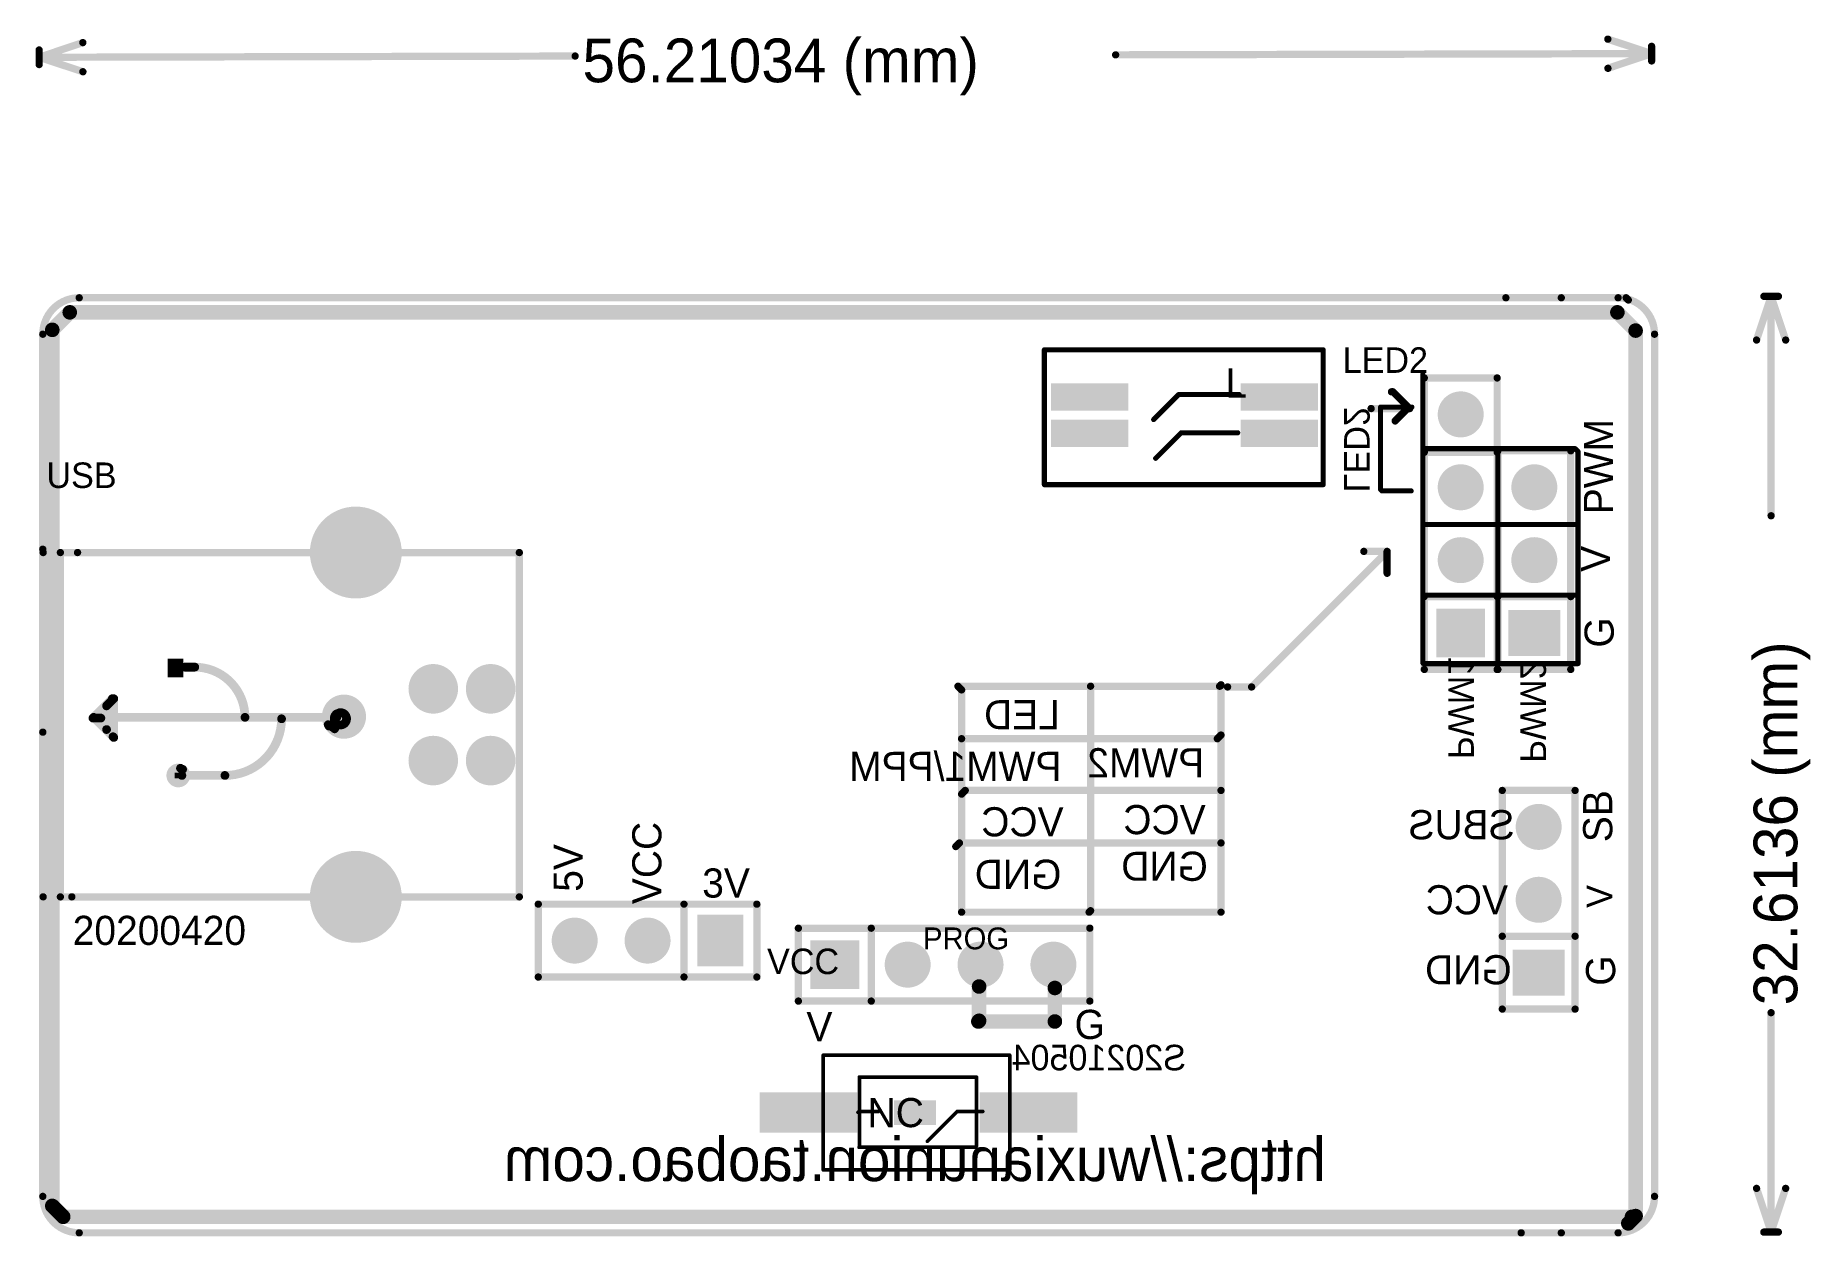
# Model space of a CAD drawing. Extents: x 1297.7 to 1359.6, y 1300.9 to 1342.8.
import ezdxf

# ---------------------------------------------------------------- set-up
doc = ezdxf.new("R2010")
doc.units = 0
doc.layers.get('0').update_dxf_attribs({"linetype": 'CONTINUOUS'})
for name, color, linetype in [('BOTTOMOVERLAY', 54, 'CONTINUOUS'), ('BOTTOMSOLDER', 6, 'CONTINUOUS'), ('KEEPOUTLAYER', 6, 'CONTINUOUS'), ('MULTILAYER', 9, 'CONTINUOUS'), ('TOPLAYER', 1, 'CONTINUOUS'), ('TOPOVERLAY', 2, 'CONTINUOUS'), ('TOPPASTE', 8, 'CONTINUOUS'), ('TOPSOLDER', 216, 'CONTINUOUS')]:
    doc.layers.add(name, color=color, linetype=linetype)

# ---------------------------------------------------------------- blocks, each defined once
blk = doc.blocks.new('SIP04_1')
at = {"layer": 'BOTTOMSOLDER', "const_width": 0.801599}
for points in [[(2.139201, 0, 1), (2.940799, 0, 1)], [(4.679201, 0, 1), (5.480799, 0, 1)], [(7.219201, 0, 1), (8.020799, 0, 1)]]:
    blk.add_lwpolyline(points, format="xyb", close=True, dxfattribs=at)
at = {"layer": 'BOTTOMSOLDER'}
blk.add_solid([(-0.851598, -0.851599), (0.851599, -0.851598), (-0.851599, 0.851598), (0.851598, 0.851599)], dxfattribs=at)
at = {"layer": 'MULTILAYER', "const_width": 0.699999}
for points in [[(2.190001, 0, 1), (2.889999, 0, 1)], [(4.730001, 0, 1), (5.429999, 0, 1)], [(7.270001, 0, 1), (7.969999, 0, 1)]]:
    blk.add_lwpolyline(points, format="xyb", close=True, dxfattribs=at)
at = {"layer": 'MULTILAYER'}
blk.add_solid([(-0.749998, -0.749999), (0.749999, -0.749998), (-0.749999, 0.749998), (0.749998, 0.749999)], dxfattribs=at)
at = {"layer": 'TOPOVERLAY', "const_width": 0.254}
for points in [[(-1.27, -1.27), (-1.27, 1.27)], [(-1.27, 1.27), (8.89, 1.27)], [(1.27, -1.27), (1.27, 1.27)], [(8.89, -1.27), (8.89, 1.27)], [(-1.27, -1.27), (8.89, -1.27)]]:
    blk.add_lwpolyline(points, dxfattribs=at)
at = {"layer": 'TOPOVERLAY', "const_width": 0.127}
for points in [[(-1.3335, 1.27, 1), (-1.2065, 1.27, 1)], [(-1.3335, 1.27, 1), (-1.2065, 1.27, 1)], [(1.2065, 1.27, 1), (1.3335, 1.27, 1)], [(8.8265, 1.27, 1), (8.9535, 1.27, 1)], [(8.8265, 1.27, 1), (8.9535, 1.27, 1)], [(-1.3335, -1.27, 1), (-1.2065, -1.27, 1)], [(-1.3335, -1.27, 1), (-1.2065, -1.27, 1)], [(1.2065, -1.27, 1), (1.3335, -1.27, 1)], [(8.8265, -1.27, 1), (8.9535, -1.27, 1)], [(8.8265, -1.27, 1), (8.9535, -1.27, 1)]]:
    blk.add_lwpolyline(points, format="xyb", close=True, dxfattribs=at)
at = {"layer": 'TOPSOLDER', "const_width": 0.801599}
for points in [[(2.139201, 0, 1), (2.940799, 0, 1)], [(4.679201, 0, 1), (5.480799, 0, 1)], [(7.219201, 0, 1), (8.020799, 0, 1)]]:
    blk.add_lwpolyline(points, format="xyb", close=True, dxfattribs=at)
at = {"layer": 'TOPSOLDER'}
blk.add_solid([(-0.851598, -0.851599), (0.851599, -0.851598), (-0.851599, 0.851598), (0.851598, 0.851599)], dxfattribs=at)
blk = doc.blocks.new('1_27_4PIN_BOMA_2')
at = {"layer": 'TOPLAYER'}
for points in [[(-1.25, -0.375001), (1.25, -0.375001), (-1.25, 0.375001), (1.25, 0.375001)], [(5.359999, -0.375001), (7.86, -0.375001), (5.359999, 0.375001), (7.86, 0.375001)], [(-1.25, -1.645006), (1.25, -1.645006), (-1.25, -0.894994), (1.25, -0.894994)], [(5.359999, -1.645001), (7.86, -1.645001), (5.359999, -0.894999), (7.86, -0.894999)]]:
    blk.add_solid(points, dxfattribs=at)
at = {"layer": 'TOPOVERLAY', "const_width": 0.1778}
for points in [[(8.189999, 1.789999), (-1.529999, 1.789999)], [(-1.529999, 1.789999), (-1.529999, -2.909999)], [(8.189999, 1.789999), (8.189999, -2.909999)], [(4.309999, 0.870001), (3.419998, -0.02)], [(3.419998, -0.02), (1.45, -0.02)], [(4.379999, -0.479999), (3.509998, -1.35)], [(3.509998, -1.35), (1.4, -1.35)], [(8.189999, -2.909999), (-1.529999, -2.909999)]]:
    blk.add_lwpolyline(points, dxfattribs=at)
at = {"layer": 'TOPOVERLAY', "const_width": 0.0889}
for points in [[(-1.574449, 1.789999, 1), (-1.485549, 1.789999, 1)], [(-1.574449, 1.789999, 1), (-1.485549, 1.789999, 1)], [(8.145549, 1.789999, 1), (8.234449, 1.789999, 1)], [(8.145549, 1.789999, 1), (8.234449, 1.789999, 1)], [(4.265549, 0.870001, 1), (4.354449, 0.870001, 1)], [(1.40555, -0.02, 1), (1.49445, -0.02, 1)], [(3.375548, -0.02, 1), (3.464448, -0.02, 1)], [(3.375548, -0.02, 1), (3.464448, -0.02, 1)], [(4.335549, -0.479999, 1), (4.424449, -0.479999, 1)], [(1.35555, -1.35, 1), (1.44445, -1.35, 1)], [(3.465548, -1.35, 1), (3.554448, -1.35, 1)], [(3.465548, -1.35, 1), (3.554448, -1.35, 1)], [(-1.574449, -2.909999, 1), (-1.485549, -2.909999, 1)], [(-1.574449, -2.909999, 1), (-1.485549, -2.909999, 1)], [(8.145549, -2.909999, 1), (8.234449, -2.909999, 1)], [(8.145549, -2.909999, 1), (8.234449, -2.909999, 1)]]:
    blk.add_lwpolyline(points, format="xyb", close=True, dxfattribs=at)
at = {"layer": 'TOPPASTE'}
for points in [[(-1.25, -0.375001), (1.25, -0.375001), (-1.25, 0.375001), (1.25, 0.375001)], [(5.359999, -0.375001), (7.86, -0.375001), (5.359999, 0.375001), (7.86, 0.375001)], [(-1.25, -1.645006), (1.25, -1.645006), (-1.25, -0.894994), (1.25, -0.894994)], [(5.359999, -1.645001), (7.86, -1.645001), (5.359999, -0.894999), (7.86, -0.894999)]]:
    blk.add_solid(points, dxfattribs=at)
at = {"layer": 'TOPSOLDER'}
for points in [[(-1.3516, -0.476601), (1.3516, -0.476601), (-1.3516, 0.476601), (1.3516, 0.476601)], [(5.258399, -0.476601), (7.9616, -0.476601), (5.258399, 0.476601), (7.9616, 0.476601)], [(-1.3516, -1.746606), (1.3516, -1.746606), (-1.3516, -0.793394), (1.3516, -0.793394)], [(5.258399, -1.746601), (7.9616, -1.746601), (5.258399, -0.793399), (7.9616, -0.793399)]]:
    blk.add_solid(points, dxfattribs=at)
blk = doc.blocks.new('SIP03_3')
at = {"layer": 'BOTTOMSOLDER', "const_width": 0.801599}
for points in [[(2.139201, 0, 1), (2.940799, 0, 1)], [(4.679201, 0, 1), (5.480799, 0, 1)]]:
    blk.add_lwpolyline(points, format="xyb", close=True, dxfattribs=at)
at = {"layer": 'BOTTOMSOLDER'}
blk.add_solid([(-0.801599, -0.901598), (0.801599, -0.901598), (-0.801599, 0.901598), (0.801599, 0.901598)], dxfattribs=at)
at = {"layer": 'MULTILAYER', "const_width": 0.699999}
for points in [[(2.190001, 0, 1), (2.889999, 0, 1)], [(4.730001, 0, 1), (5.429999, 0, 1)]]:
    blk.add_lwpolyline(points, format="xyb", close=True, dxfattribs=at)
at = {"layer": 'MULTILAYER'}
blk.add_solid([(-0.699999, -0.799998), (0.699999, -0.799998), (-0.699999, 0.799998), (0.699999, 0.799998)], dxfattribs=at)
at = {"layer": 'TOPOVERLAY', "const_width": 0.254}
for points in [[(-1.27, 1.27), (6.35, 1.27)], [(-1.27, 1.27), (-1.27, -1.27)], [(1.27, 1.27), (1.27, -1.27)], [(6.35, 1.27), (6.35, -1.27)], [(-1.27, -1.27), (6.35, -1.27)]]:
    blk.add_lwpolyline(points, dxfattribs=at)
at = {"layer": 'TOPOVERLAY', "const_width": 0.127}
for points in [[(-1.3335, 1.27, 1), (-1.2065, 1.27, 1)], [(-1.3335, 1.27, 1), (-1.2065, 1.27, 1)], [(1.2065, 1.27, 1), (1.3335, 1.27, 1)], [(6.2865, 1.27, 1), (6.4135, 1.27, 1)], [(6.2865, 1.27, 1), (6.4135, 1.27, 1)], [(-1.3335, -1.27, 1), (-1.2065, -1.27, 1)], [(-1.3335, -1.27, 1), (-1.2065, -1.27, 1)], [(1.2065, -1.27, 1), (1.3335, -1.27, 1)], [(6.2865, -1.27, 1), (6.4135, -1.27, 1)], [(6.2865, -1.27, 1), (6.4135, -1.27, 1)]]:
    blk.add_lwpolyline(points, format="xyb", close=True, dxfattribs=at)
at = {"layer": 'TOPSOLDER', "const_width": 0.801599}
for points in [[(2.139201, 0, 1), (2.940799, 0, 1)], [(4.679201, 0, 1), (5.480799, 0, 1)]]:
    blk.add_lwpolyline(points, format="xyb", close=True, dxfattribs=at)
at = {"layer": 'TOPSOLDER'}
blk.add_solid([(-0.801599, -0.901598), (0.801599, -0.901598), (-0.801599, 0.901598), (0.801599, 0.901598)], dxfattribs=at)
blk = doc.blocks.new('SIP04_4')
at = {"layer": 'BOTTOMSOLDER', "const_width": 0.801599}
for points in [[(2.139201, 0, 1), (2.940799, 0, 1)], [(4.679201, 0, 1), (5.480799, 0, 1)], [(7.219201, 0, 1), (8.020799, 0, 1)]]:
    blk.add_lwpolyline(points, format="xyb", close=True, dxfattribs=at)
at = {"layer": 'BOTTOMSOLDER'}
blk.add_solid([(-0.851598, -0.851598), (0.851598, -0.851598), (-0.851598, 0.851598), (0.851598, 0.851598)], dxfattribs=at)
at = {"layer": 'MULTILAYER', "const_width": 0.699999}
for points in [[(2.190001, 0, 1), (2.889999, 0, 1)], [(4.730001, 0, 1), (5.429999, 0, 1)], [(7.270001, 0, 1), (7.969999, 0, 1)]]:
    blk.add_lwpolyline(points, format="xyb", close=True, dxfattribs=at)
at = {"layer": 'MULTILAYER'}
blk.add_solid([(-0.749999, -0.749999), (0.749999, -0.749999), (-0.749999, 0.749999), (0.749999, 0.749999)], dxfattribs=at)
at = {"layer": 'TOPOVERLAY', "const_width": 0.254}
for points in [[(-1.27, 1.27), (-1.27, -1.27)], [(-1.27, 1.27), (8.89, 1.27)], [(1.27, 1.27), (1.27, -1.27)], [(8.89, 1.27), (8.89, -1.27)], [(-1.27, -1.27), (8.89, -1.27)]]:
    blk.add_lwpolyline(points, dxfattribs=at)
at = {"layer": 'TOPOVERLAY', "const_width": 0.127}
for points in [[(-1.3335, 1.27, 1), (-1.2065, 1.27, 1)], [(-1.3335, 1.27, 1), (-1.2065, 1.27, 1)], [(1.2065, 1.27, 1), (1.3335, 1.27, 1)], [(8.8265, 1.27, 1), (8.9535, 1.27, 1)], [(8.8265, 1.27, 1), (8.9535, 1.27, 1)], [(-1.3335, -1.27, 1), (-1.2065, -1.27, 1)], [(-1.3335, -1.27, 1), (-1.2065, -1.27, 1)], [(1.2065, -1.27, 1), (1.3335, -1.27, 1)], [(8.8265, -1.27, 1), (8.9535, -1.27, 1)], [(8.8265, -1.27, 1), (8.9535, -1.27, 1)]]:
    blk.add_lwpolyline(points, format="xyb", close=True, dxfattribs=at)
at = {"layer": 'TOPSOLDER', "const_width": 0.801599}
for points in [[(2.139201, 0, 1), (2.940799, 0, 1)], [(4.679201, 0, 1), (5.480799, 0, 1)], [(7.219201, 0, 1), (8.020799, 0, 1)]]:
    blk.add_lwpolyline(points, format="xyb", close=True, dxfattribs=at)
at = {"layer": 'TOPSOLDER'}
blk.add_solid([(-0.851598, -0.851598), (0.851598, -0.851598), (-0.851598, 0.851598), (0.851598, 0.851598)], dxfattribs=at)
blk = doc.blocks.new('SIP03_5')
at = {"layer": 'BOTTOMSOLDER', "const_width": 0.801599}
for points in [[(2.139201, 0, 1), (2.940799, 0, 1)], [(4.679201, 0, 1), (5.480799, 0, 1)]]:
    blk.add_lwpolyline(points, format="xyb", close=True, dxfattribs=at)
at = {"layer": 'BOTTOMSOLDER'}
blk.add_solid([(-0.801599, -0.901598), (0.801599, -0.901598), (-0.801599, 0.901598), (0.801599, 0.901598)], dxfattribs=at)
at = {"layer": 'MULTILAYER', "const_width": 0.699999}
for points in [[(2.190001, 0, 1), (2.889999, 0, 1)], [(4.730001, 0, 1), (5.429999, 0, 1)]]:
    blk.add_lwpolyline(points, format="xyb", close=True, dxfattribs=at)
at = {"layer": 'MULTILAYER'}
blk.add_solid([(-0.699999, -0.799998), (0.699999, -0.799998), (-0.699999, 0.799998), (0.699999, 0.799998)], dxfattribs=at)
at = {"layer": 'TOPOVERLAY', "const_width": 0.254}
for points in [[(-1.27, 1.27), (6.35, 1.27)], [(-1.27, 1.27), (-1.27, -1.27)], [(1.27, 1.27), (1.27, -1.27)], [(6.35, 1.27), (6.35, -1.27)], [(-1.27, -1.27), (6.35, -1.27)]]:
    blk.add_lwpolyline(points, dxfattribs=at)
at = {"layer": 'TOPOVERLAY', "const_width": 0.127}
for points in [[(-1.3335, 1.27, 1), (-1.2065, 1.27, 1)], [(-1.3335, 1.27, 1), (-1.2065, 1.27, 1)], [(1.2065, 1.27, 1), (1.3335, 1.27, 1)], [(6.2865, 1.27, 1), (6.4135, 1.27, 1)], [(6.2865, 1.27, 1), (6.4135, 1.27, 1)], [(-1.3335, -1.27, 1), (-1.2065, -1.27, 1)], [(-1.3335, -1.27, 1), (-1.2065, -1.27, 1)], [(1.2065, -1.27, 1), (1.3335, -1.27, 1)], [(6.2865, -1.27, 1), (6.4135, -1.27, 1)], [(6.2865, -1.27, 1), (6.4135, -1.27, 1)]]:
    blk.add_lwpolyline(points, format="xyb", close=True, dxfattribs=at)
at = {"layer": 'TOPSOLDER', "const_width": 0.801599}
for points in [[(2.139201, 0, 1), (2.940799, 0, 1)], [(4.679201, 0, 1), (5.480799, 0, 1)]]:
    blk.add_lwpolyline(points, format="xyb", close=True, dxfattribs=at)
at = {"layer": 'TOPSOLDER'}
blk.add_solid([(-0.801599, -0.901598), (0.801599, -0.901598), (-0.801599, 0.901598), (0.801599, 0.901598)], dxfattribs=at)
blk = doc.blocks.new('KEY_SMD_4_5_5_2_5_6')
at = {"layer": 'TOPLAYER'}
for points in [[(-1.599997, 0.599999), (-1.599997, -0.599999), (1.599997, 0.599999), (1.599997, -0.599999)], [(6.070016, 0.599999), (6.070016, -0.599999), (9.270009, 0.599999), (9.270009, -0.599999)]]:
    blk.add_solid(points, dxfattribs=at)
at = {"layer": 'TOPOVERLAY', "const_width": 0.127}
for points in [[(0.659994, 1.999996), (0.659994, -1.999996)], [(1.659992, 1.999996), (0.659994, 1.999996)], [(7.160006, 1.999996), (1.659992, 1.999996)], [(7.160006, 1.999996), (7.160006, -1.999996)], [(1.829994, 1.180008), (1.819986, 1.17)], [(5.909996, 1.210005), (1.840001, 1.210005)], [(5.909996, 1.210005), (5.899988, 1.199998)], [(5.899988, 1.199998), (5.899988, -1.240003)], [(1.819986, 1.17), (1.819986, -1.240003)], [(3.52999, 0.999998), (2.489987, -0.040005)], [(2.489987, -0.040005), (1.599997, -0.040005)], [(5.920003, -0.040005), (5.229987, -0.040005)], [(5.950001, -0.010008), (5.920003, -0.040005)], [(5.899988, -1.240003), (1.819986, -1.240003)], [(1.659992, -1.999996), (0.659994, -1.999996)], [(7.160006, -1.999996), (1.659992, -1.999996)]]:
    blk.add_lwpolyline(points, dxfattribs=at)
at = {"layer": 'TOPOVERLAY', "const_width": 0.0635}
for points in [[(0.628244, 1.999996, 1), (0.691744, 1.999996, 1)], [(0.628244, 1.999996, 1), (0.691744, 1.999996, 1)], [(1.628242, 1.999996, 1), (1.691742, 1.999996, 1)], [(1.628242, 1.999996, 1), (1.691742, 1.999996, 1)], [(7.128256, 1.999996, 1), (7.191756, 1.999996, 1)], [(7.128256, 1.999996, 1), (7.191756, 1.999996, 1)], [(1.798244, 1.180008, 1), (1.861744, 1.180008, 1)], [(1.808251, 1.210005, 1), (1.871751, 1.210005, 1)], [(5.868238, 1.199998, 1), (5.931738, 1.199998, 1)], [(5.868238, 1.199998, 1), (5.931738, 1.199998, 1)], [(5.878246, 1.210005, 1), (5.941746, 1.210005, 1)], [(5.878246, 1.210005, 1), (5.941746, 1.210005, 1)], [(1.788236, 1.17, 1), (1.851736, 1.17, 1)], [(1.788236, 1.17, 1), (1.851736, 1.17, 1)], [(3.49824, 0.999998, 1), (3.56174, 0.999998, 1)], [(1.568247, -0.040005, 1), (1.631747, -0.040005, 1)], [(2.458237, -0.040005, 1), (2.521737, -0.040005, 1)], [(2.458237, -0.040005, 1), (2.521737, -0.040005, 1)], [(5.198237, -0.040005, 1), (5.261737, -0.040005, 1)], [(5.888253, -0.040005, 1), (5.951753, -0.040005, 1)], [(5.888253, -0.040005, 1), (5.951753, -0.040005, 1)], [(5.918251, -0.010008, 1), (5.981751, -0.010008, 1)], [(1.788236, -1.240003, 1), (1.851736, -1.240003, 1)], [(1.788236, -1.240003, 1), (1.851736, -1.240003, 1)], [(5.868238, -1.240003, 1), (5.931738, -1.240003, 1)], [(5.868238, -1.240003, 1), (5.931738, -1.240003, 1)], [(0.628244, -1.999996, 1), (0.691744, -1.999996, 1)], [(0.628244, -1.999996, 1), (0.691744, -1.999996, 1)], [(1.628242, -1.999996, 1), (1.691742, -1.999996, 1)], [(1.628242, -1.999996, 1), (1.691742, -1.999996, 1)], [(7.128256, -1.999996, 1), (7.191756, -1.999996, 1)], [(7.128256, -1.999996, 1), (7.191756, -1.999996, 1)]]:
    blk.add_lwpolyline(points, format="xyb", close=True, dxfattribs=at)
at = {"layer": 'TOPOVERLAY'}
blk.add_solid([(3.229392, -0.431683), (4.699391, -0.431683), (3.229392, 0.42831), (4.699391, 0.42831)], dxfattribs=at)
at = {"layer": 'TOPPASTE'}
for points in [[(-1.599997, 0.599999), (-1.599997, -0.599999), (1.599997, 0.599999), (1.599997, -0.599999)], [(6.070016, 0.599999), (6.070016, -0.599999), (9.270009, 0.599999), (9.270009, -0.599999)]]:
    blk.add_solid(points, dxfattribs=at)
at = {"layer": 'TOPSOLDER'}
for points in [[(-1.701597, 0.701599), (-1.701597, -0.701599), (1.701597, 0.701599), (1.701597, -0.701599)], [(5.968416, 0.701599), (5.968416, -0.701599), (9.371609, 0.701599), (9.371609, -0.701599)]]:
    blk.add_solid(points, dxfattribs=at)
blk = doc.blocks.new('SIP03_7')
at = {"layer": 'BOTTOMSOLDER', "const_width": 0.801599}
for points in [[(2.139201, 0, 1), (2.940799, 0, 1)], [(4.679201, 0, 1), (5.480799, 0, 1)]]:
    blk.add_lwpolyline(points, format="xyb", close=True, dxfattribs=at)
at = {"layer": 'BOTTOMSOLDER'}
blk.add_solid([(-0.801599, -0.901598), (0.801599, -0.901598), (-0.801599, 0.901598), (0.801599, 0.901598)], dxfattribs=at)
at = {"layer": 'MULTILAYER', "const_width": 0.699999}
for points in [[(2.190001, 0, 1), (2.889999, 0, 1)], [(4.730001, 0, 1), (5.429999, 0, 1)]]:
    blk.add_lwpolyline(points, format="xyb", close=True, dxfattribs=at)
at = {"layer": 'MULTILAYER'}
blk.add_solid([(-0.699999, -0.799998), (0.699999, -0.799998), (-0.699999, 0.799998), (0.699999, 0.799998)], dxfattribs=at)
at = {"layer": 'TOPOVERLAY', "const_width": 0.254}
for points in [[(-1.27, 1.27), (-1.27, -1.27)], [(6.35, 1.27), (-1.27, 1.27)], [(1.27, 1.27), (1.27, -1.27)], [(6.35, 1.27), (6.35, -1.27)], [(6.35, -1.27), (-1.27, -1.27)]]:
    blk.add_lwpolyline(points, dxfattribs=at)
at = {"layer": 'TOPOVERLAY', "const_width": 0.127}
for points in [[(-1.3335, 1.27, 1), (-1.2065, 1.27, 1)], [(-1.3335, 1.27, 1), (-1.2065, 1.27, 1)], [(1.2065, 1.27, 1), (1.3335, 1.27, 1)], [(6.2865, 1.27, 1), (6.4135, 1.27, 1)], [(6.2865, 1.27, 1), (6.4135, 1.27, 1)], [(-1.3335, -1.27, 1), (-1.2065, -1.27, 1)], [(-1.3335, -1.27, 1), (-1.2065, -1.27, 1)], [(1.2065, -1.27, 1), (1.3335, -1.27, 1)], [(6.2865, -1.27, 1), (6.4135, -1.27, 1)], [(6.2865, -1.27, 1), (6.4135, -1.27, 1)]]:
    blk.add_lwpolyline(points, format="xyb", close=True, dxfattribs=at)
at = {"layer": 'TOPSOLDER', "const_width": 0.801599}
for points in [[(2.139201, 0, 1), (2.940799, 0, 1)], [(4.679201, 0, 1), (5.480799, 0, 1)]]:
    blk.add_lwpolyline(points, format="xyb", close=True, dxfattribs=at)
at = {"layer": 'TOPSOLDER'}
blk.add_solid([(-0.801599, -0.901598), (0.801599, -0.901598), (-0.801599, 0.901598), (0.801599, 0.901598)], dxfattribs=at)
blk = doc.blocks.new('USB_B_RM_8')
at = {"layer": 'BOTTOMSOLDER'}
for points, const_width in [([(-6.500812, 11.999976, 1), (-4.899215, 11.999976, 1)], 1.601597), ([(-3.431819, 7.249947, 1), (-2.568219, 7.249947, 1)], 0.8636), ([(-1.431798, 7.249947, 1), (-0.568198, 7.249947, 1)], 0.8636), ([(-3.431819, 4.749978, 1), (-2.568219, 4.749978, 1)], 0.8636), ([(-1.431798, 4.749978, 1), (-0.568198, 4.749978, 1)], 0.8636), ([(-6.500812, 0, 1), (-4.899215, 0, 1)], 1.601597)]:
    blk.add_lwpolyline(points, format="xyb", close=True, dxfattribs=dict(at, const_width=const_width))
at = {"layer": 'MULTILAYER'}
for points, const_width in [([(-6.450012, 11.999976, 1), (-4.950016, 11.999976, 1)], 1.499997), ([(-3.381019, 7.249947, 1), (-2.619019, 7.249947, 1)], 0.762), ([(-1.380998, 7.249947, 1), (-0.618998, 7.249947, 1)], 0.762), ([(-3.381019, 4.749978, 1), (-2.619019, 4.749978, 1)], 0.762), ([(-1.380998, 4.749978, 1), (-0.618998, 4.749978, 1)], 0.762), ([(-6.450012, 0, 1), (-4.950016, 0, 1)], 1.499997)]:
    blk.add_lwpolyline(points, format="xyb", close=True, dxfattribs=dict(at, const_width=const_width))
at = {"layer": 'TOPOVERLAY'}
for points, const_width in [([(-16.6, 0), (-16.6, 11.999999)], 0.254), ([(-16.6, 11.999999), (-15.400023, 11.999999)], 0.254), ([(-15.999993, 11.999976), (0, 11.999976)], 0.254), ([(-15.999993, 0), (-15.999993, 11.999976)], 0.254), ([(-15.400023, 11.999999), (-15.4, 11.999976)], 0.254), ([(0, 0), (0, 11.999976)], 0.254), ([(-11.663324, 8.006131), (-11.313338, 8.006131)], 0.3048), ([(-14.863318, 6.231128), (-14.188313, 6.906133)], 0.3048), ([(-14.388313, 6.656121), (-14.138326, 6.906133)], 0.3048), ([(-14.388313, 5.831129), (-14.388313, 6.656121)], 0.3048), ([(-14.138326, 5.556123), (-14.138326, 6.906133)], 0.3048), ([(-14.863318, 6.231128), (-14.588338, 6.231128)], 0.3048), ([(-14.838324, 6.256122), (-14.163319, 5.581117)], 0.3048), ([(-14.838324, 6.256122), (-6.363335, 6.256122)], 0.3048), ([(-11.763324, 4.231107), (-10.263327, 4.231107)], 0.3048), ([(-16.6, 0), (-15.599999, 0)], 0.254), ([(-15.999993, 0), (0, 0)], 0.254)]:
    blk.add_lwpolyline(points, dxfattribs=dict(at, const_width=const_width))
for points, const_width in [([(-16.6635, 11.999999, 1), (-16.5365, 11.999999, 1)], 0.127), ([(-16.6635, 11.999999, 1), (-16.5365, 11.999999, 1)], 0.127), ([(-16.063493, 11.999976, 1), (-15.936493, 11.999976, 1)], 0.127), ([(-16.063493, 11.999976, 1), (-15.936493, 11.999976, 1)], 0.127), ([(-15.463523, 11.999999, 1), (-15.336523, 11.999999, 1)], 0.127), ([(-15.463523, 11.999999, 1), (-15.336523, 11.999999, 1)], 0.127), ([(-15.4635, 11.999976, 1), (-15.3365, 11.999976, 1)], 0.127), ([(-0.0635, 11.999976, 1), (0.0635, 11.999976, 1)], 0.127), ([(-0.0635, 11.999976, 1), (0.0635, 11.999976, 1)], 0.127), ([(-11.739524, 8.006131, 1), (-11.587124, 8.006131, 1)], 0.1524), ([(-11.389538, 8.006131, 1), (-11.237138, 8.006131, 1)], 0.1524), ([(-11.389538, 8.006131, 1), (-11.237138, 8.006131, 1)], 0.1524), ([(-14.464513, 6.656121, 1), (-14.312113, 6.656121, 1)], 0.1524), ([(-14.464513, 6.656121, 1), (-14.312113, 6.656121, 1)], 0.1524), ([(-14.264513, 6.906133, 1), (-14.112113, 6.906133, 1)], 0.1524), ([(-14.214526, 6.906133, 1), (-14.062126, 6.906133, 1)], 0.1524), ([(-14.214526, 6.906133, 1), (-14.062126, 6.906133, 1)], 0.1524), ([(-14.939518, 6.231128, 1), (-14.787118, 6.231128, 1)], 0.1524), ([(-14.939518, 6.231128, 1), (-14.787118, 6.231128, 1)], 0.1524), ([(-14.914524, 6.256122, 1), (-14.762124, 6.256122, 1)], 0.1524), ([(-14.914524, 6.256122, 1), (-14.762124, 6.256122, 1)], 0.1524), ([(-14.664538, 6.231128, 1), (-14.512138, 6.231128, 1)], 0.1524), ([(-9.639529, 6.256122, 1), (-9.487129, 6.256122, 1)], 0.1524), ([(-8.364525, 6.206109, 1), (-8.212125, 6.206109, 1)], 0.1524), ([(-6.440927, 6.380096, 1), (-6.288527, 6.380096, 1)], 0.1524), ([(-6.439535, 6.256122, 1), (-6.287135, 6.256122, 1)], 0.1524), ([(-6.340726, 6.419568, 1), (-6.188326, 6.419568, 1)], 0.1524), ([(-14.464513, 5.831129, 1), (-14.312113, 5.831129, 1)], 0.1524), ([(-14.239519, 5.581117, 1), (-14.087119, 5.581117, 1)], 0.1524), ([(-14.214526, 5.556123, 1), (-14.062126, 5.556123, 1)], 0.1524), ([(-6.739674, 6.000798, 1), (-6.587274, 6.000798, 1)], 0.1524), ([(-6.713149, 5.953917, 1), (-6.560749, 5.953917, 1)], 0.1524), ([(-6.58016, 5.905579, 1), (-6.42776, 5.905579, 1)], 0.1524), ([(-6.514493, 5.856094, 1), (-6.362093, 5.856094, 1)], 0.1524), ([(-11.888206, 4.480712, 1), (-11.735806, 4.480712, 1)], 0.1524), ([(-11.839524, 4.231107, 1), (-11.687124, 4.231107, 1)], 0.1524), ([(-11.814807, 4.444914, 1), (-11.662407, 4.444914, 1)], 0.1524), ([(-10.339527, 4.231107, 1), (-10.187127, 4.231107, 1)], 0.1524), ([(-10.339527, 4.231107, 1), (-10.187127, 4.231107, 1)], 0.1524), ([(-16.6635, 0, 1), (-16.5365, 0, 1)], 0.127), ([(-16.6635, 0, 1), (-16.5365, 0, 1)], 0.127), ([(-16.063493, 0, 1), (-15.936493, 0, 1)], 0.127), ([(-16.063493, 0, 1), (-15.936493, 0, 1)], 0.127), ([(-15.663499, 0, 1), (-15.536499, 0, 1)], 0.127), ([(-0.0635, 0, 1), (0.0635, 0, 1)], 0.127), ([(-0.0635, 0, 1), (0.0635, 0, 1)], 0.127)]:
    blk.add_lwpolyline(points, format="xyb", close=True, dxfattribs=dict(at, const_width=const_width))
at = {"layer": 'TOPOVERLAY', "const_width": 0.3048}
for points in [[(-11.313338, 8.006131, -0.414214), (-9.563329, 6.256122)], [(-6.663474, 6.000798, -45.829351), (-6.636949, 5.953917)], [(-6.50396, 5.905579, -22.903766), (-6.438293, 5.856094)], [(-8.288325, 6.206109, -0.414214), (-10.263327, 4.231107)], [(-6.264526, 6.419568, -7.860642), (-6.364727, 6.380096)], [(-11.738607, 4.444914, -12.706205), (-11.812006, 4.480712)]]:
    blk.add_lwpolyline(points, format="xyb", dxfattribs=at)
at = {"layer": 'TOPOVERLAY'}
for points in [[(-11.713312, 7.656119), (-11.713312, 8.30613), (-12.263323, 7.656119), (-12.263323, 8.30613)], [(-5.638317, 5.956122), (-5.638317, 6.656121), (-6.588328, 5.956122), (-6.588328, 6.656121)], [(-11.813337, 4.131107), (-11.813337, 4.331106), (-12.013311, 4.131107), (-12.013311, 4.331106)]]:
    blk.add_solid(points, dxfattribs=at)
at = {"layer": 'TOPSOLDER'}
for points, const_width in [([(-6.500812, 11.999976, 1), (-4.899215, 11.999976, 1)], 1.601597), ([(-3.431819, 7.249947, 1), (-2.568219, 7.249947, 1)], 0.8636), ([(-1.431798, 7.249947, 1), (-0.568198, 7.249947, 1)], 0.8636), ([(-3.431819, 4.749978, 1), (-2.568219, 4.749978, 1)], 0.8636), ([(-1.431798, 4.749978, 1), (-0.568198, 4.749978, 1)], 0.8636), ([(-6.500812, 0, 1), (-4.899215, 0, 1)], 1.601597)]:
    blk.add_lwpolyline(points, format="xyb", close=True, dxfattribs=dict(at, const_width=const_width))

msp = doc.modelspace()

# ---------------------------------------------------------------- linework, layer by layer
at = {"layer": 'BOTTOMOVERLAY'}
for points, const_width in [([(1346.0984, 1320.927), (1346.0984, 1330.9854)], 0.1778), ([(1344.6252, 1329.8424), (1345.7174, 1329.8424)], 0.1778), ([(1344.6252, 1326.9722), (1344.6252, 1329.8424)], 0.1778), ([(1346.0984, 1328.3438), (1346.1492, 1328.3946)], 0.1778), ([(1346.1492, 1328.3946), (1351.407, 1328.3946)], 0.1778), ([(1348.7146, 1320.9524), (1348.7146, 1328.3946)], 0.1778), ([(1351.407, 1328.3946), (1351.5086, 1328.293)], 0.1778), ([(1351.5086, 1320.9016), (1351.5086, 1328.293)], 0.1778), ([(1344.6252, 1326.9722), (1344.676, 1326.9214)], 0.1778), ([(1344.676, 1326.9214), (1345.692, 1326.9214)], 0.1778), ([(1346.0984, 1325.753), (1351.4578, 1325.753)], 0.1778), ([(1351.4578, 1325.753), (1351.5086, 1325.7022)], 0.1778), ([(1340.1294, 1320.0888), (1344.8538, 1324.8132)], 0.254), ([(1344.041, 1324.8132), (1344.8538, 1324.8132)], 0.254), ([(1344.8538, 1324.0512), (1344.8538, 1324.8132)], 0.254), ([(1346.0984, 1323.3146), (1346.1238, 1323.2892)], 0.1778), ([(1346.1238, 1323.2892), (1351.5086, 1323.2892)], 0.1778), ([(1346.0984, 1320.927), (1346.1238, 1320.9016)], 0.1778), ([(1346.1238, 1320.9016), (1351.5086, 1320.9016)], 0.1778), ([(1348.7146, 1320.9524), (1348.7654, 1320.9016)], 0.1778), ([(1329.8932, 1320.1142), (1330.0202, 1319.9872)], 0.254), ([(1329.8932, 1320.1142), (1339.0118, 1320.1142)], 0.254), ([(1330.0202, 1312.2402), (1330.0202, 1319.9872)], 0.254), ([(1334.516, 1312.291), (1334.516, 1320.1142)], 0.254), ([(1339.0626, 1312.2402), (1339.0626, 1320.165)], 0.254), ([(1339.2912, 1320.0888), (1340.1294, 1320.0888)], 0.254), ([(1330.0202, 1318.2854), (1338.9356, 1318.2854)], 0.254), ([(1338.9356, 1318.2854), (1339.0626, 1318.4124)], 0.254), ([(1330.0202, 1316.355), (1330.1472, 1316.482)], 0.254), ([(1330.1472, 1316.482), (1339.0626, 1316.482)], 0.254), ([(1329.817, 1314.5262), (1329.944, 1314.6532)], 0.254), ([(1329.944, 1314.6532), (1339.0626, 1314.6532)], 0.254), ([(1334.4652, 1312.2402), (1334.516, 1312.291)], 0.254), ([(1330.0202, 1312.2402), (1339.0626, 1312.2402)], 0.254)]:
    msp.add_lwpolyline(points, dxfattribs=dict(at, const_width=const_width))
for points, const_width in [([(1346.05395, 1330.9854, 1), (1346.14285, 1330.9854, 1)], 0.0889), ([(1344.58075, 1329.8424, 1), (1344.66965, 1329.8424, 1)], 0.0889), ([(1344.58075, 1329.8424, 1), (1344.66965, 1329.8424, 1)], 0.0889), ([(1345.67295, 1329.8424, 1), (1345.76185, 1329.8424, 1)], 0.0889), ([(1346.10475, 1328.3946, 1), (1346.19365, 1328.3946, 1)], 0.0889), ([(1346.10475, 1328.3946, 1), (1346.19365, 1328.3946, 1)], 0.0889), ([(1348.67015, 1328.3946, 1), (1348.75905, 1328.3946, 1)], 0.0889), ([(1351.36255, 1328.3946, 1), (1351.45145, 1328.3946, 1)], 0.0889), ([(1351.36255, 1328.3946, 1), (1351.45145, 1328.3946, 1)], 0.0889), ([(1346.05395, 1328.3438, 1), (1346.14285, 1328.3438, 1)], 0.0889), ([(1351.46415, 1328.293, 1), (1351.55305, 1328.293, 1)], 0.0889), ([(1351.46415, 1328.293, 1), (1351.55305, 1328.293, 1)], 0.0889), ([(1344.58075, 1326.9722, 1), (1344.66965, 1326.9722, 1)], 0.0889), ([(1344.58075, 1326.9722, 1), (1344.66965, 1326.9722, 1)], 0.0889), ([(1344.63155, 1326.9214, 1), (1344.72045, 1326.9214, 1)], 0.0889), ([(1344.63155, 1326.9214, 1), (1344.72045, 1326.9214, 1)], 0.0889), ([(1345.64755, 1326.9214, 1), (1345.73645, 1326.9214, 1)], 0.0889), ([(1346.05395, 1325.753, 1), (1346.14285, 1325.753, 1)], 0.0889), ([(1351.41335, 1325.753, 1), (1351.50225, 1325.753, 1)], 0.0889), ([(1351.41335, 1325.753, 1), (1351.50225, 1325.753, 1)], 0.0889), ([(1351.46415, 1325.7022, 1), (1351.55305, 1325.7022, 1)], 0.0889), ([(1343.9775, 1324.8132, 1), (1344.1045, 1324.8132, 1)], 0.127), ([(1344.7903, 1324.8132, 1), (1344.9173, 1324.8132, 1)], 0.127), ([(1344.7903, 1324.8132, 1), (1344.9173, 1324.8132, 1)], 0.127), ([(1344.7903, 1324.8132, 1), (1344.9173, 1324.8132, 1)], 0.127), ([(1344.7903, 1324.0512, 1), (1344.9173, 1324.0512, 1)], 0.127), ([(1346.05395, 1323.3146, 1), (1346.14285, 1323.3146, 1)], 0.0889), ([(1346.07935, 1323.2892, 1), (1346.16825, 1323.2892, 1)], 0.0889), ([(1346.07935, 1323.2892, 1), (1346.16825, 1323.2892, 1)], 0.0889), ([(1351.46415, 1323.2892, 1), (1351.55305, 1323.2892, 1)], 0.0889), ([(1346.05395, 1320.927, 1), (1346.14285, 1320.927, 1)], 0.0889), ([(1346.05395, 1320.927, 1), (1346.14285, 1320.927, 1)], 0.0889), ([(1346.07935, 1320.9016, 1), (1346.16825, 1320.9016, 1)], 0.0889), ([(1346.07935, 1320.9016, 1), (1346.16825, 1320.9016, 1)], 0.0889), ([(1348.67015, 1320.9524, 1), (1348.75905, 1320.9524, 1)], 0.0889), ([(1348.67015, 1320.9524, 1), (1348.75905, 1320.9524, 1)], 0.0889), ([(1348.72095, 1320.9016, 1), (1348.80985, 1320.9016, 1)], 0.0889), ([(1351.46415, 1320.9016, 1), (1351.55305, 1320.9016, 1)], 0.0889), ([(1351.46415, 1320.9016, 1), (1351.55305, 1320.9016, 1)], 0.0889), ([(1329.8297, 1320.1142, 1), (1329.9567, 1320.1142, 1)], 0.127), ([(1329.8297, 1320.1142, 1), (1329.9567, 1320.1142, 1)], 0.127), ([(1329.9567, 1319.9872, 1), (1330.0837, 1319.9872, 1)], 0.127), ([(1329.9567, 1319.9872, 1), (1330.0837, 1319.9872, 1)], 0.127), ([(1334.4525, 1320.1142, 1), (1334.5795, 1320.1142, 1)], 0.127), ([(1338.9483, 1320.1142, 1), (1339.0753, 1320.1142, 1)], 0.127), ([(1338.9483, 1320.1142, 1), (1339.0753, 1320.1142, 1)], 0.127), ([(1338.9991, 1320.165, 1), (1339.1261, 1320.165, 1)], 0.127), ([(1338.9991, 1320.165, 1), (1339.1261, 1320.165, 1)], 0.127), ([(1339.2277, 1320.0888, 1), (1339.3547, 1320.0888, 1)], 0.127), ([(1340.0659, 1320.0888, 1), (1340.1929, 1320.0888, 1)], 0.127), ([(1340.0659, 1320.0888, 1), (1340.1929, 1320.0888, 1)], 0.127), ([(1329.9567, 1318.2854, 1), (1330.0837, 1318.2854, 1)], 0.127), ([(1338.8721, 1318.2854, 1), (1338.9991, 1318.2854, 1)], 0.127), ([(1338.8721, 1318.2854, 1), (1338.9991, 1318.2854, 1)], 0.127), ([(1338.9991, 1318.4124, 1), (1339.1261, 1318.4124, 1)], 0.127), ([(1329.9567, 1316.355, 1), (1330.0837, 1316.355, 1)], 0.127), ([(1330.0837, 1316.482, 1), (1330.2107, 1316.482, 1)], 0.127), ([(1330.0837, 1316.482, 1), (1330.2107, 1316.482, 1)], 0.127), ([(1338.9991, 1316.482, 1), (1339.1261, 1316.482, 1)], 0.127), ([(1329.7535, 1314.5262, 1), (1329.8805, 1314.5262, 1)], 0.127), ([(1329.8805, 1314.6532, 1), (1330.0075, 1314.6532, 1)], 0.127), ([(1329.8805, 1314.6532, 1), (1330.0075, 1314.6532, 1)], 0.127), ([(1338.9991, 1314.6532, 1), (1339.1261, 1314.6532, 1)], 0.127), ([(1334.4525, 1312.291, 1), (1334.5795, 1312.291, 1)], 0.127), ([(1334.4525, 1312.291, 1), (1334.5795, 1312.291, 1)], 0.127), ([(1329.9567, 1312.2402, 1), (1330.0837, 1312.2402, 1)], 0.127), ([(1329.9567, 1312.2402, 1), (1330.0837, 1312.2402, 1)], 0.127), ([(1334.4017, 1312.2402, 1), (1334.5287, 1312.2402, 1)], 0.127), ([(1338.9991, 1312.2402, 1), (1339.1261, 1312.2402, 1)], 0.127), ([(1338.9991, 1312.2402, 1), (1339.1261, 1312.2402, 1)], 0.127)]:
    msp.add_lwpolyline(points, format="xyb", close=True, dxfattribs=dict(at, const_width=const_width))
at = {"layer": 'BOTTOMOVERLAY', "const_width": 0.254}
msp.add_lwpolyline([(1339.0626, 1320.165, -0.414214), (1339.0118, 1320.1142)], format="xyb", dxfattribs=at)
at = {"layer": 'KEEPOUTLAYER', "const_width": 0.254}
for points in [[(1297.9908, 1332.3824, -0.414214), (1299.2608, 1333.6524)], [(1352.9056, 1333.6524, -0.414214), (1354.1756, 1332.3824)], [(1299.2608, 1301.0642, -0.414214), (1297.9908, 1302.3342)], [(1354.1756, 1302.3342, -0.414214), (1352.9056, 1301.0642)]]:
    msp.add_lwpolyline(points, format="xyb", dxfattribs=at)
for points in [[(1299.2608, 1333.6524), (1350.9244, 1333.6524)], [(1348.994, 1333.6524), (1353.185, 1333.6524)], [(1353.185, 1333.6524), (1353.2612, 1333.5762)], [(1297.9908, 1318.514), (1297.9908, 1332.3824)], [(1354.1756, 1302.3342), (1354.1756, 1332.3824)], [(1297.9908, 1302.3342), (1297.9908, 1324.8894)], [(1299.2608, 1301.0642), (1350.9244, 1301.0642)], [(1349.5274, 1301.0642), (1352.9056, 1301.0642)]]:
    msp.add_lwpolyline(points, dxfattribs=at)
at = {"layer": 'KEEPOUTLAYER', "const_width": 0.127}
for points in [[(1299.1973, 1333.6524, 1), (1299.3243, 1333.6524, 1)], [(1299.1973, 1333.6524, 1), (1299.3243, 1333.6524, 1)], [(1348.9305, 1333.6524, 1), (1349.0575, 1333.6524, 1)], [(1350.8609, 1333.6524, 1), (1350.9879, 1333.6524, 1)], [(1352.8421, 1333.6524, 1), (1352.9691, 1333.6524, 1)], [(1353.1215, 1333.6524, 1), (1353.2485, 1333.6524, 1)], [(1353.1215, 1333.6524, 1), (1353.2485, 1333.6524, 1)], [(1353.1977, 1333.5762, 1), (1353.3247, 1333.5762, 1)], [(1297.9273, 1332.3824, 1), (1298.0543, 1332.3824, 1)], [(1297.9273, 1332.3824, 1), (1298.0543, 1332.3824, 1)], [(1354.1121, 1332.3824, 1), (1354.2391, 1332.3824, 1)], [(1354.1121, 1332.3824, 1), (1354.2391, 1332.3824, 1)], [(1297.9273, 1324.8894, 1), (1298.0543, 1324.8894, 1)], [(1297.9273, 1318.514, 1), (1298.0543, 1318.514, 1)], [(1297.9273, 1302.3342, 1), (1298.0543, 1302.3342, 1)], [(1297.9273, 1302.3342, 1), (1298.0543, 1302.3342, 1)], [(1354.1121, 1302.3342, 1), (1354.2391, 1302.3342, 1)], [(1354.1121, 1302.3342, 1), (1354.2391, 1302.3342, 1)], [(1299.1973, 1301.0642, 1), (1299.3243, 1301.0642, 1)], [(1299.1973, 1301.0642, 1), (1299.3243, 1301.0642, 1)], [(1349.4639, 1301.0642, 1), (1349.5909, 1301.0642, 1)], [(1350.8609, 1301.0642, 1), (1350.9879, 1301.0642, 1)], [(1352.8421, 1301.0642, 1), (1352.9691, 1301.0642, 1)], [(1352.8421, 1301.0642, 1), (1352.9691, 1301.0642, 1)]]:
    msp.add_lwpolyline(points, format="xyb", close=True, dxfattribs=at)
at = {"layer": 'TOPOVERLAY'}
for points, const_width in [([(1352.548854, 1342.665956), (1354.074, 1342.1614)], 0.254), ([(1297.863226, 1342.2884), (1297.864374, 1341.7804)], 0.254), ([(1297.8638, 1342.0344), (1299.386649, 1342.545842)], 0.254), ([(1297.8638, 1342.0344), (1316.548441, 1342.076615)], 0.254), ([(1297.8638, 1342.0344), (1299.388943, 1341.529844)], 0.254), ([(1335.389356, 1342.119185), (1354.074, 1342.1614)], 0.254), ([(1352.551151, 1341.649958), (1354.074, 1342.1614)], 0.254), ([(1354.073426, 1342.4154), (1354.074571, 1341.9074)], 0.254), ([(1357.7316, 1332.1792), (1358.2396, 1333.7032)], 0.254), ([(1357.9856, 1333.7032), (1358.4936, 1333.7032)], 0.254), ([(1358.2396, 1333.7032), (1358.7476, 1332.1792)], 0.254), ([(1358.2396, 1326.055128), (1358.2396, 1333.7032)], 0.254), ([(1298.321, 1332.5348), (1298.9306, 1333.1444)], 0.508), ([(1298.9306, 1333.1444), (1352.8802, 1333.1444)], 0.508), ([(1352.8802, 1333.1444), (1353.5152, 1332.5094)], 0.508), ([(1298.321, 1302.004), (1298.321, 1332.5348)], 0.508), ([(1353.5152, 1301.6484), (1353.5152, 1332.5094)], 0.508), ([(1345.0062, 1330.3758), (1345.057, 1330.3758)], 0.254), ([(1345.057, 1330.3758), (1345.6412, 1329.7916)], 0.254), ([(1344.295, 1329.7916), (1345.6412, 1329.7916)], 0.254), ([(1345.1332, 1329.3598), (1345.565, 1329.7916)], 0.254), ([(1345.565, 1329.7916), (1345.6412, 1329.7916)], 0.254), ([(1346.1492, 1328.2676), (1348.6892, 1328.2676)], 0.254), ([(1330.6298, 1308.4556), (1330.6298, 1309.6494)], 0.508), ([(1333.2714, 1308.4302), (1333.2714, 1309.5986)], 0.508), ([(1330.6044, 1308.4302), (1330.6298, 1308.4556)], 0.508), ([(1330.6044, 1308.4302), (1333.2714, 1308.4302)], 0.508), ([(1358.2396, 1301.0896), (1358.2396, 1308.737672)], 0.254), ([(1357.7316, 1302.6136), (1358.2396, 1301.0896)], 0.254), ([(1358.2396, 1301.0896), (1358.7476, 1302.6136)], 0.254), ([(1298.321, 1302.004), (1298.702, 1301.623)], 0.508), ([(1298.702, 1301.623), (1353.3882, 1301.623)], 0.508), ([(1353.2612, 1301.3944), (1353.5152, 1301.6484)], 0.508), ([(1357.9856, 1301.0896), (1358.4936, 1301.0896)], 0.254)]:
    msp.add_lwpolyline(points, dxfattribs=dict(at, const_width=const_width))
for points, const_width in [([(1352.485354, 1342.665956, 1), (1352.612354, 1342.665956, 1)], 0.127), ([(1297.799726, 1342.2884, 1), (1297.926726, 1342.2884, 1)], 0.127), ([(1297.8003, 1342.0344, 1), (1297.9273, 1342.0344, 1)], 0.127), ([(1297.8003, 1342.0344, 1), (1297.9273, 1342.0344, 1)], 0.127), ([(1297.8003, 1342.0344, 1), (1297.9273, 1342.0344, 1)], 0.127), ([(1299.323149, 1342.545842, 1), (1299.450149, 1342.545842, 1)], 0.127), ([(1316.484941, 1342.076615, 1), (1316.611941, 1342.076615, 1)], 0.127), ([(1335.325856, 1342.119185, 1), (1335.452856, 1342.119185, 1)], 0.127), ([(1354.009926, 1342.4154, 1), (1354.136926, 1342.4154, 1)], 0.127), ([(1354.0105, 1342.1614, 1), (1354.1375, 1342.1614, 1)], 0.127), ([(1354.0105, 1342.1614, 1), (1354.1375, 1342.1614, 1)], 0.127), ([(1354.0105, 1342.1614, 1), (1354.1375, 1342.1614, 1)], 0.127), ([(1297.800874, 1341.7804, 1), (1297.927874, 1341.7804, 1)], 0.127), ([(1299.325443, 1341.529844, 1), (1299.452443, 1341.529844, 1)], 0.127), ([(1352.487651, 1341.649958, 1), (1352.614651, 1341.649958, 1)], 0.127), ([(1354.011071, 1341.9074, 1), (1354.138072, 1341.9074, 1)], 0.127), ([(1357.9221, 1333.7032, 1), (1358.0491, 1333.7032, 1)], 0.127), ([(1358.1761, 1333.7032, 1), (1358.3031, 1333.7032, 1)], 0.127), ([(1358.1761, 1333.7032, 1), (1358.3031, 1333.7032, 1)], 0.127), ([(1358.1761, 1333.7032, 1), (1358.3031, 1333.7032, 1)], 0.127), ([(1358.4301, 1333.7032, 1), (1358.5571, 1333.7032, 1)], 0.127), ([(1298.8036, 1333.1444, 1), (1299.0576, 1333.1444, 1)], 0.254), ([(1298.8036, 1333.1444, 1), (1299.0576, 1333.1444, 1)], 0.254), ([(1352.7532, 1333.1444, 1), (1353.0072, 1333.1444, 1)], 0.254), ([(1352.7532, 1333.1444, 1), (1353.0072, 1333.1444, 1)], 0.254), ([(1298.194, 1332.5348, 1), (1298.448, 1332.5348, 1)], 0.254), ([(1298.194, 1332.5348, 1), (1298.448, 1332.5348, 1)], 0.254), ([(1353.3882, 1332.5094, 1), (1353.6422, 1332.5094, 1)], 0.254), ([(1353.3882, 1332.5094, 1), (1353.6422, 1332.5094, 1)], 0.254), ([(1357.6681, 1332.1792, 1), (1357.7951, 1332.1792, 1)], 0.127), ([(1358.6841, 1332.1792, 1), (1358.8111, 1332.1792, 1)], 0.127), ([(1344.9427, 1330.3758, 1), (1345.0697, 1330.3758, 1)], 0.127), ([(1344.9935, 1330.3758, 1), (1345.1205, 1330.3758, 1)], 0.127), ([(1344.9935, 1330.3758, 1), (1345.1205, 1330.3758, 1)], 0.127), ([(1344.2315, 1329.7916, 1), (1344.3585, 1329.7916, 1)], 0.127), ([(1345.5015, 1329.7916, 1), (1345.6285, 1329.7916, 1)], 0.127), ([(1345.5015, 1329.7916, 1), (1345.6285, 1329.7916, 1)], 0.127), ([(1345.5777, 1329.7916, 1), (1345.7047, 1329.7916, 1)], 0.127), ([(1345.5777, 1329.7916, 1), (1345.7047, 1329.7916, 1)], 0.127), ([(1345.5777, 1329.7916, 1), (1345.7047, 1329.7916, 1)], 0.127), ([(1345.0697, 1329.3598, 1), (1345.1967, 1329.3598, 1)], 0.127), ([(1346.0857, 1328.2676, 1), (1346.2127, 1328.2676, 1)], 0.127), ([(1348.6257, 1328.2676, 1), (1348.7527, 1328.2676, 1)], 0.127), ([(1358.1761, 1326.055128, 1), (1358.3031, 1326.055128, 1)], 0.127), ([(1330.5028, 1309.6494, 1), (1330.7568, 1309.6494, 1)], 0.254), ([(1333.1444, 1309.5986, 1), (1333.3984, 1309.5986, 1)], 0.254), ([(1330.4774, 1308.4302, 1), (1330.7314, 1308.4302, 1)], 0.254), ([(1330.4774, 1308.4302, 1), (1330.7314, 1308.4302, 1)], 0.254), ([(1330.5028, 1308.4556, 1), (1330.7568, 1308.4556, 1)], 0.254), ([(1330.5028, 1308.4556, 1), (1330.7568, 1308.4556, 1)], 0.254), ([(1333.1444, 1308.4302, 1), (1333.3984, 1308.4302, 1)], 0.254), ([(1333.1444, 1308.4302, 1), (1333.3984, 1308.4302, 1)], 0.254), ([(1358.1761, 1308.737672, 1), (1358.3031, 1308.737672, 1)], 0.127), ([(1357.6681, 1302.6136, 1), (1357.7951, 1302.6136, 1)], 0.127), ([(1358.6841, 1302.6136, 1), (1358.8111, 1302.6136, 1)], 0.127), ([(1298.194, 1302.004, 1), (1298.448, 1302.004, 1)], 0.254), ([(1298.194, 1302.004, 1), (1298.448, 1302.004, 1)], 0.254), ([(1298.575, 1301.623, 1), (1298.829, 1301.623, 1)], 0.254), ([(1298.575, 1301.623, 1), (1298.829, 1301.623, 1)], 0.254), ([(1353.2612, 1301.623, 1), (1353.5152, 1301.623, 1)], 0.254), ([(1353.3882, 1301.6484, 1), (1353.6422, 1301.6484, 1)], 0.254), ([(1353.3882, 1301.6484, 1), (1353.6422, 1301.6484, 1)], 0.254), ([(1353.1342, 1301.3944, 1), (1353.3882, 1301.3944, 1)], 0.254), ([(1357.9221, 1301.0896, 1), (1358.0491, 1301.0896, 1)], 0.127), ([(1358.1761, 1301.0896, 1), (1358.3031, 1301.0896, 1)], 0.127), ([(1358.1761, 1301.0896, 1), (1358.3031, 1301.0896, 1)], 0.127), ([(1358.1761, 1301.0896, 1), (1358.3031, 1301.0896, 1)], 0.127), ([(1358.4301, 1301.0896, 1), (1358.5571, 1301.0896, 1)], 0.127)]:
    msp.add_lwpolyline(points, format="xyb", close=True, dxfattribs=dict(at, const_width=const_width))

# ---------------------------------------------------------------- block references
for name, p, rotation in [('1_27_4PIN_BOMA_2', (1341.0946, 1328.928), 180), ('SIP04_4', (1347.4192, 1321.9684), 90), ('SIP03_5', (1349.9846, 1321.9684), 90), ('SIP03_3', (1350.137, 1310.132), 90), ('SIP03_7', (1321.6128, 1311.2496), 180), ('SIP04_1', (1325.6006, 1310.4114), 360), ('KEY_SMD_4_5_5_2_5_6', (1332.357, 1305.2552), 180)]:
    msp.add_blockref(name, p, dxfattribs=dict(rotation=rotation))
msp.add_blockref('USB_B_RM_8', (1314.6024, 1312.7736))

# ---------------------------------------------------------------- texts
at = {"layer": 'BOTTOMOVERLAY', "text_generation_flag": 2}
for s, p in [('LED2', (1343.3552, 1326.8706)), ('PWM1', (1346.9874, 1317.5742)), ('PWM2', (1349.502, 1317.4472))]:
    msp.add_text(s, height=0.889, rotation=270, dxfattribs=at).set_placement(p)
for s, height, p in [('LED', 1.016, (1333.4492, 1318.6156)), ('PWM2', 1.016, (1338.4784, 1316.9392)), ('PWM1/PPM', 1.016, (1333.5, 1316.8122)), ('VCC', 1.016, (1333.5762, 1314.8818)), ('VCC', 1.016, (1338.5292, 1314.958)), ('SBUS', 1.016, (1349.2988, 1314.7802)), ('GND', 1.016, (1338.6054, 1313.3324)), ('GND', 1.016, (1333.5, 1313.053)), ('VCC', 1.016, (1349.0702, 1312.164)), ('GND', 1.016, (1349.1972, 1309.7256)), ('S20210504', 0.889, (1337.8434, 1306.7284)), ('https://wuxianunion.taobao.com', 1.524, (1342.7202, 1302.8676))]:
    msp.add_text(s, height=height, dxfattribs=at).set_placement(p)
at = {"layer": 'TOPOVERLAY'}
for s, height, p in [('56.21034 (mm)', 1.524, (1316.804506, 1341.163038)), ('LED2', 0.889, (1343.3044, 1331.0362)), ('L', 1.016, (1339.215, 1330.1726)), ('USB', 0.889, (1298.1178, 1327.023)), ('3V', 1.016, (1320.9778, 1312.7482)), ('20200420', 1.016, (1299.0322, 1311.0972)), ('PROG', 0.762, (1328.674, 1310.9448)), ('VCC', 0.889, (1323.2384, 1310.0812)), ('V', 1.016, (1324.61, 1307.7444)), ('G', 1.016, (1333.9572, 1307.8206)), ('NC', 1.016, (1326.7436, 1304.7472))]:
    msp.add_text(s, height=height, dxfattribs=at).set_placement(p)
for s, height, p in [('PWM', 1.016, (1352.7278, 1326.1086)), ('V', 1.016, (1352.6262, 1324.102)), ('G', 1.016, (1352.7532, 1321.4604)), ('32.6136 (mm)', 1.524, (1359.153754, 1308.991672)), ('SB', 1.016, (1352.7024, 1314.6786)), ('VCC', 1.016, (1319.5554, 1312.5196)), ('5V', 1.016, (1316.8122, 1312.9514)), ('V', 0.889, (1352.7024, 1312.3926)), ('G', 1.016, (1352.804, 1309.6748))]:
    msp.add_text(s, height=height, rotation=90, dxfattribs=at).set_placement(p)

doc.saveas('drawing.dxf')
